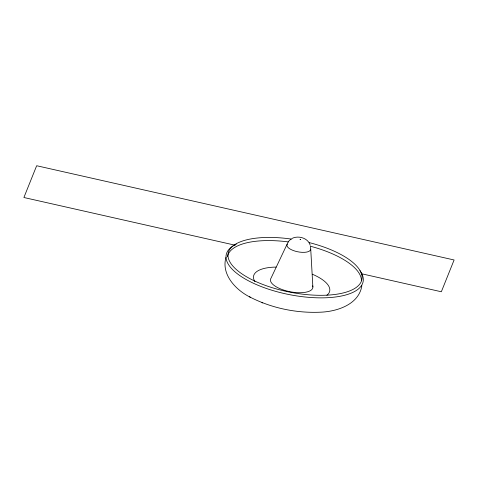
<?xml version="1.0" encoding="UTF-8"?>
<svg xmlns="http://www.w3.org/2000/svg" width="478" height="478" viewBox="0 0 478 478"><rect width="100%" height="100%" fill="white"/><g stroke="black" fill="none" stroke-linecap="round" stroke-linejoin="round"><path stroke-width="0.72" d="M312.869 286.949L310.586 246.582M226.01 257.272C221.003 274.175 235.391 289.531 249.349 296.754L250.586 297.328M361.864 285.695C359.068 304.068 338.012 311.202 321.885 312.128L320.66 312.182C296.091 313.299 271.211 308.077 249.349 296.754M312.642 285.808A21.57 8.323 11.1 0 1 290.6 291.837A21.57 8.323 11.1 0 1 271.056 278.088L287.672 242.979L289.029 240.834L290.917 239.137M291.891 238.486C298.356 235.17 308.113 237.966 310.258 245.334M235.17 245.214L23.9 197.51L36.663 165.729L454.1 259.978L441.337 291.765L361.201 273.673M261.92 302.556L262.733 302.938M359.982 270.656A69.764 26.923 11.1 0 1 286.31 293.994A69.764 26.923 11.1 0 1 236.353 244.103M309.206 242.603A68.139 26.296 11.1 0 1 348.42 291.395A68.139 26.296 11.1 0 1 235.696 268.971A68.139 26.296 11.1 0 1 291.759 239.137M312.331 274.211A38.796 14.973 11.1 0 1 326.88 295.273M254.929 281.644A38.796 14.973 11.1 0 1 276.111 267.088M227.474 256.752A68.139 26.296 11.1 0 1 288.222 241.892M310.706 246.313A68.139 26.296 11.1 0 1 361.446 280.222M310.616 249.14A12.04 4.649 11.1 0 1 304.856 252.312L302.018 252.33A12.04 4.649 11.1 0 1 287.278 244.192M300.124 239.305L300.519 239.388L300.124 239.305"/></g></svg>
